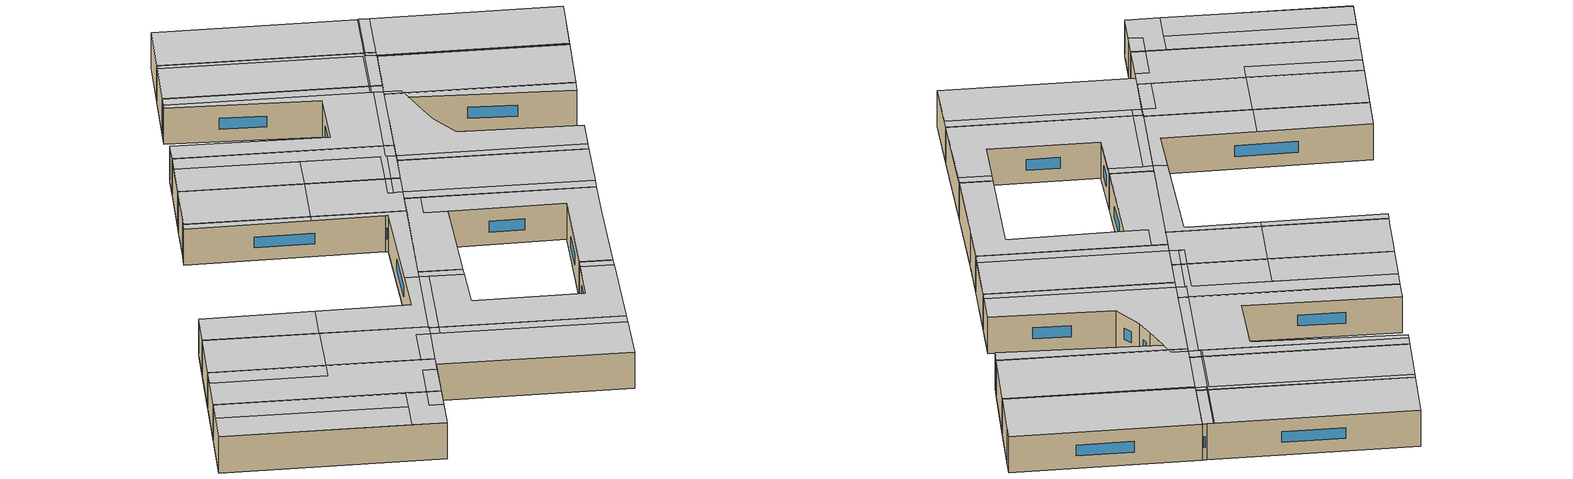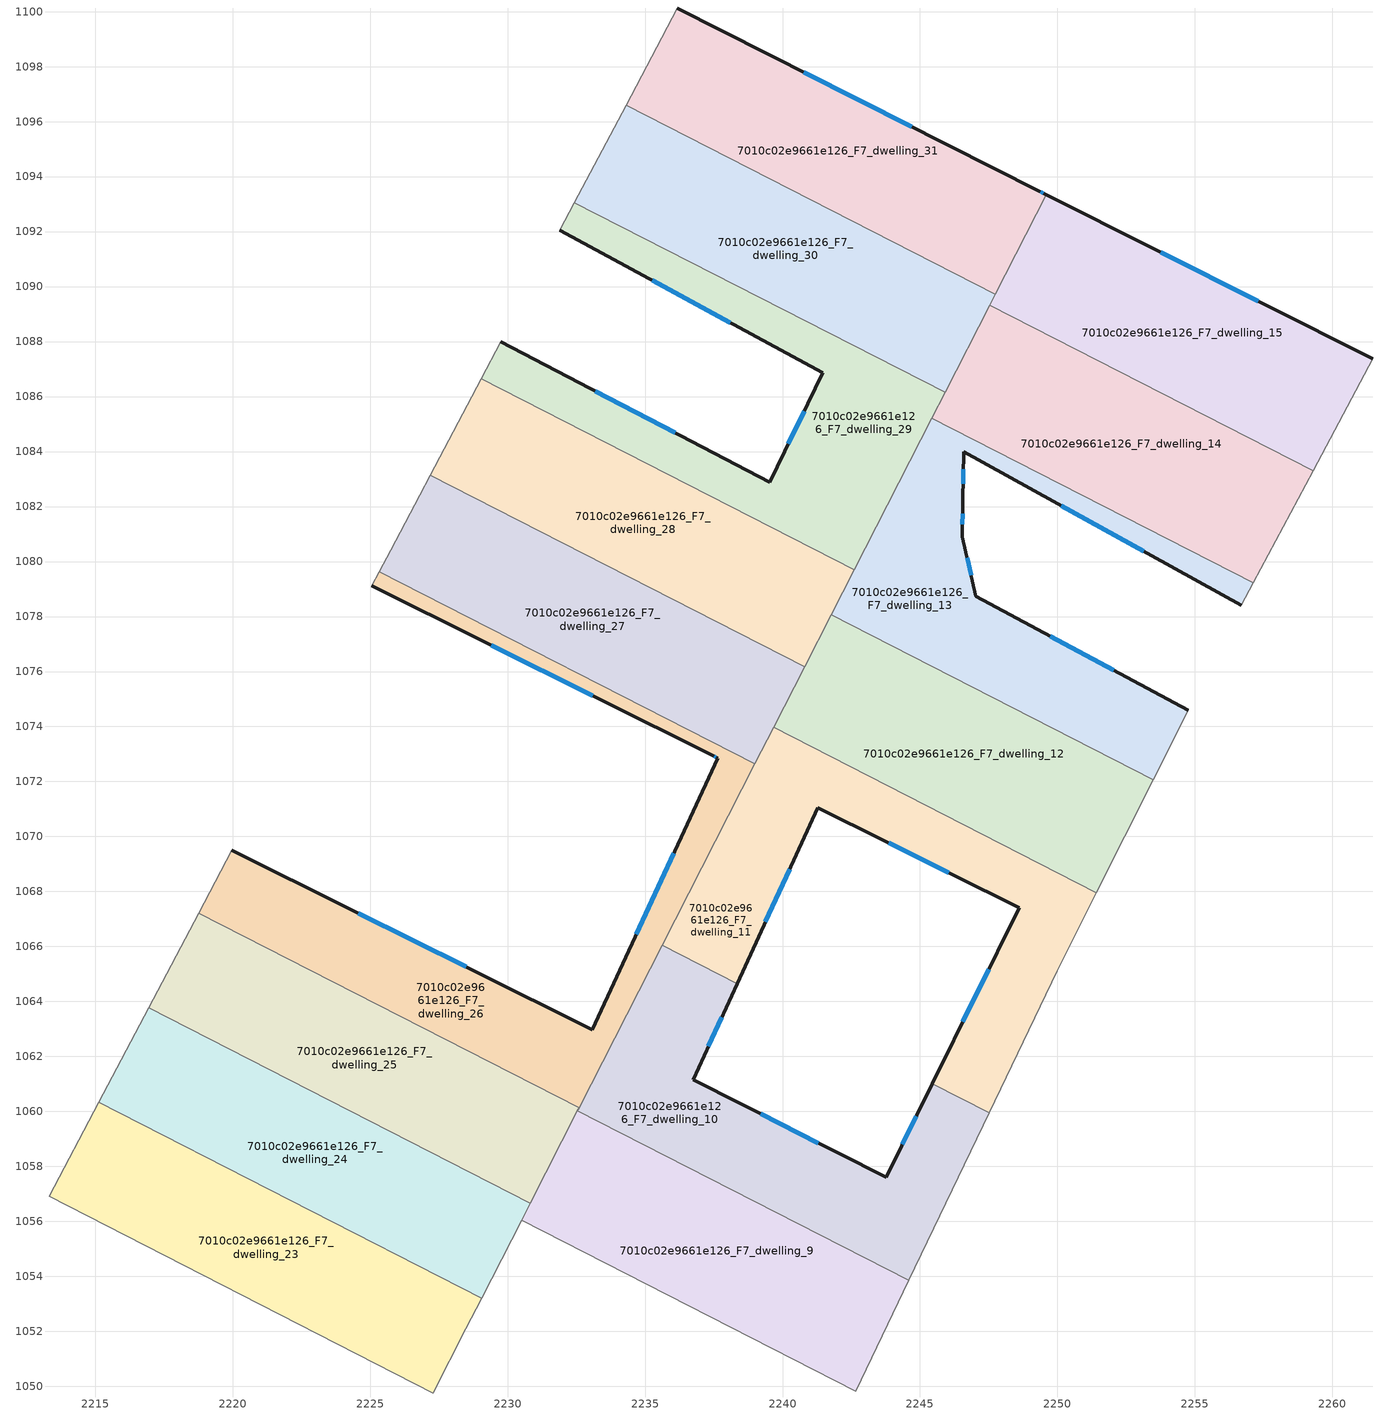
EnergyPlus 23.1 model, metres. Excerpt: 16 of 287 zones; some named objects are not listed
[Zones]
7010c02e9661e126_F7_dwelling_10
 floor to 7010c02e9661e126_F6_dwelling_10 (EU_floor_Construction): 2245.45,1061.01 2247.51,1059.96 2244.59,1053.86 2232.54,1060.02 2235.62,1066.04 2238.35,1064.65 2236.74,1061.15 2243.77,1057.6 z21
 wall outside (EU_wall_Construction): 2245.45,1061.01 2243.77,1057.6 2236.74,1061.15 2238.35,1064.65 z21:24
 wall to 7010c02e9661e126_F7_dwelling_11 (EU_wall_Construction): 2238.35,1064.65 2235.62,1066.04 / 2247.51,1059.96 2245.45,1061.01 z21:24
 wall adiabatic (EU_wall_Construction): 2244.59,1053.86 2247.51,1059.96 z21:24
 wall to 7010c02e9661e126_F7_dwelling_9 (EU_wall_Construction): 2232.54,1060.02 2244.59,1053.86 z21:24
 wall to 7010c02e9661e126_F7_dwelling_26 (EU_wall_Construction): 2235.62,1066.04 2232.6,1060.14 z21:24
 wall to 7010c02e9661e126_F7_dwelling_25 (EU_wall_Construction): 2232.6,1060.14 2232.54,1060.02 z21:24
 window (EU_Window_Construction): 2237.31,1062.38 2237.79,1063.42 / 2241.3,1058.85 2239.21,1059.91 / 2244.86,1059.82 2244.36,1058.8 z22.05:22.95
 ceiling to 7010c02e9661e126_F8_dwelling_20 (EU_floor_Construction): 2244.59,1053.86 2247.25,1059.42 2245.19,1060.47 2243.77,1057.6 2236.74,1061.15 2238.1,1064.1 2235.96,1065.19 2233.15,1059.71 z24
 ceiling to 7010c02e9661e126_F8_dwelling_19 (EU_floor_Construction): 2233.15,1059.71 2235.96,1065.19 2235.35,1065.51 2232.54,1060.02 z24
 ceiling to 7010c02e9661e126_F8_dwelling_22 (EU_floor_Construction): 2247.25,1059.42 2247.51,1059.96 2245.45,1061.01 2245.19,1060.47 z24
 ceiling to 7010c02e9661e126_F8_dwelling_23 (EU_floor_Construction): 2238.1,1064.1 2238.35,1064.65 2235.62,1066.04 2235.35,1065.51 z24
7010c02e9661e126_F7_dwelling_11
 floor to 7010c02e9661e126_F6_dwelling_11 (EU_floor_Construction): 2251.42,1067.96 2249.98,1065.12 2247.51,1059.96 2245.45,1061.01 2248.61,1067.4 2241.29,1071.04 2238.35,1064.65 2235.62,1066.04 2239.67,1073.96 z21
 wall outside (EU_wall_Construction): 2238.35,1064.65 2241.29,1071.04 2248.61,1067.4 2245.45,1061.01 z21:24
 wall to 7010c02e9661e126_F7_dwelling_12 (EU_wall_Construction): 2251.42,1067.96 2239.67,1073.96 z21:24
 wall adiabatic (EU_wall_Construction): 2247.51,1059.96 2249.98,1065.12 2251.42,1067.96 z21:24
 wall to 7010c02e9661e126_F7_dwelling_27 (EU_wall_Construction): 2239.67,1073.96 2239,1072.64 z21:24
 wall to 7010c02e9661e126_F7_dwelling_26 (EU_wall_Construction): 2239,1072.64 2235.62,1066.04 z21:24
 window (EU_Window_Construction): 2247.51,1065.16 2246.56,1063.25 / 2243.86,1069.77 2246.04,1068.68 / 2239.38,1066.89 2240.26,1068.8 z22.05:22.95
 ceiling to 7010c02e9661e126_F8_dwelling_22 (EU_floor_Construction): 2247.51,1059.96 2249.98,1065.12 2251.42,1067.96 2240.68,1073.45 2239.82,1071.78 2241.29,1071.04 2248.61,1067.4 2245.45,1061.01 z24
 ceiling to 7010c02e9661e126_F8_dwelling_23 (EU_floor_Construction): 2238.35,1064.65 2241.29,1071.04 2239.82,1071.78 2240.68,1073.45 2239.67,1073.96 2235.62,1066.04 z24
 roof outside (EU_roof_Construction): 2238.35,1064.65 2241.29,1071.04 2239.82,1071.78 2241.29,1071.04 z24
7010c02e9661e126_F7_dwelling_12
 floor to 7010c02e9661e126_F6_dwelling_12 (EU_floor_Construction): 2253.49,1072.07 2251.42,1067.96 2239.67,1073.96 2241.77,1078.06 z21
 wall to 7010c02e9661e126_F7_dwelling_13 (EU_wall_Construction): 2253.49,1072.07 2241.77,1078.06 z21:24
 wall adiabatic (EU_wall_Construction): 2251.42,1067.96 2253.49,1072.07 z21:24
 wall to 7010c02e9661e126_F7_dwelling_28 (EU_wall_Construction): 2241.77,1078.06 2240.8,1076.17 z21:24
 wall to 7010c02e9661e126_F7_dwelling_27 (EU_wall_Construction): 2240.8,1076.17 2239.67,1073.96 z21:24
 ceiling adiabatic (EU_roof_Construction): 2251.77,1068.65 2253.49,1072.07 2241.77,1078.06 2240.03,1074.66 z24; 2251.42,1067.96 2251.77,1068.65 2240.03,1074.66 2239.67,1073.96 z24
7010c02e9661e126_F7_dwelling_13
 floor to 7010c02e9661e126_F6_dwelling_13 (EU_floor_Construction): 2257.12,1079.23 2256.68,1078.41 2246.59,1083.99 2246.56,1082.2 2246.54,1080.9 2247.04,1078.73 2254.76,1074.59 2253.49,1072.07 2241.77,1078.06 2245.43,1085.22 z21
 wall outside (EU_wall_Construction): 2254.76,1074.59 2247.04,1078.73 2246.54,1080.9 2246.56,1082.2 2246.59,1083.99 2256.68,1078.41 z21:24
 wall adiabatic (EU_wall_Construction): 2253.49,1072.07 2254.76,1074.59 / 2256.68,1078.41 2257.12,1079.23 z21:24
 wall to 7010c02e9661e126_F7_dwelling_14 (EU_wall_Construction): 2257.12,1079.23 2245.43,1085.22 z21:24
 wall to 7010c02e9661e126_F7_dwelling_29 (EU_wall_Construction): 2245.43,1085.22 2242.61,1079.7 z21:24
 wall to 7010c02e9661e126_F7_dwelling_28 (EU_wall_Construction): 2242.61,1079.7 2241.77,1078.06 z21:24
 window (EU_Window_Construction): 2246.54,1081.36 2246.55,1081.75 / 2246.86,1079.49 2246.71,1080.14 / 2252.05,1076.04 2249.74,1077.28 / 2250.13,1082.04 2253.15,1080.37 / 2246.57,1082.83 2246.58,1083.36 z22.05:22.95
 ceiling to 7010c02e9661e126_F8_dwelling_26 (EU_floor_Construction): 2253.75,1072.58 2254.76,1074.59 2247.04,1078.73 2246.54,1080.9 2246.56,1082.2 2246.61,1084.61 2245.43,1085.22 2242.03,1078.58 z24
 ceiling to 7010c02e9661e126_F8_dwelling_29 (EU_floor_Construction): 2256.68,1078.41 2257.12,1079.23 2246.61,1084.61 2246.6,1083.99 z24
 ceiling to 7010c02e9661e126_F8_dwelling_25 (EU_floor_Construction): 2253.49,1072.07 2253.75,1072.58 2242.03,1078.58 2241.77,1078.06 z24
7010c02e9661e126_F7_dwelling_14
 floor to 7010c02e9661e126_F6_dwelling_14 (EU_floor_Construction): 2259.3,1083.3 2257.12,1079.23 2245.43,1085.22 2247.53,1089.32 z21
 wall to 7010c02e9661e126_F7_dwelling_15 (EU_wall_Construction): 2259.3,1083.3 2247.53,1089.32 z21:24
 wall adiabatic (EU_wall_Construction): 2257.12,1079.23 2259.3,1083.3 z21:24
 wall to 7010c02e9661e126_F7_dwelling_30 (EU_wall_Construction): 2247.53,1089.32 2245.91,1086.15 z21:24
 wall to 7010c02e9661e126_F7_dwelling_29 (EU_wall_Construction): 2245.91,1086.15 2245.43,1085.22 z21:24
 ceiling to 7010c02e9661e126_F8_dwelling_29 (EU_floor_Construction): 2257.12,1079.23 2259.3,1083.3 2247.53,1089.32 2245.56,1085.47 2246.62,1084.93 2246.61,1084.61 z24
 ceiling to 7010c02e9661e126_F8_dwelling_26 (EU_floor_Construction): 2246.61,1084.61 2246.62,1084.93 2245.56,1085.47 2245.43,1085.22 z24
7010c02e9661e126_F7_dwelling_15
 floor to 7010c02e9661e126_F6_dwelling_15 (EU_floor_Construction): 2261.47,1087.38 2261.01,1086.51 2259.3,1083.3 2247.53,1089.32 2249.59,1093.34 z21
 wall outside (EU_wall_Construction): 2261.47,1087.38 2249.59,1093.34 z21:24
 wall adiabatic (EU_wall_Construction): 2259.3,1083.3 2261.01,1086.51 2261.47,1087.38 z21:24
 wall to 7010c02e9661e126_F7_dwelling_31 (EU_wall_Construction): 2249.59,1093.34 2247.74,1089.73 z21:24
 wall to 7010c02e9661e126_F7_dwelling_30 (EU_wall_Construction): 2247.74,1089.73 2247.53,1089.32 z21:24
 window (EU_Window_Construction): 2257.31,1089.47 2253.76,1091.25 z22.05:22.95
 ceiling to 7010c02e9661e126_F8_dwelling_30 (EU_floor_Construction): 2259.35,1083.39 2261.01,1086.51 2261.47,1087.38 2249.59,1093.34 2247.58,1089.41 z24
 ceiling to 7010c02e9661e126_F8_dwelling_29 (EU_floor_Construction): 2259.3,1083.3 2259.35,1083.39 2247.58,1089.41 2247.53,1089.32 z24
7010c02e9661e126_F7_dwelling_23
 floor to 7010c02e9661e126_F6_dwelling_23 (EU_floor_Construction): 2229.05,1053.21 2227.29,1049.76 2213.32,1056.91 2215.13,1060.33 z21
 wall to 7010c02e9661e126_F7_dwelling_24 (EU_wall_Construction): 2229.05,1053.21 2215.13,1060.33 z21:24
 wall to 7010c02e9661e126_F7_dwelling_22 (EU_wall_Construction): 2213.32,1056.91 2227.29,1049.76 z21:24
 wall adiabatic (EU_wall_Construction): 2215.13,1060.33 2213.32,1056.91 z21:24
 wall to 7010c02e9661e126_F7_dwelling_8 (EU_wall_Construction): 2228.49,1052.1 2229.05,1053.21 z21:24
 wall to 7010c02e9661e126_F7_dwelling_7 (EU_wall_Construction): 2227.29,1049.76 2228.49,1052.1 z21:24
 ceiling to 7010c02e9661e126_F8_dwelling_11 (EU_floor_Construction): 2225.11,1050.87 2226.13,1052.85 2214.36,1058.87 2213.32,1056.91 z24
 ceiling to 7010c02e9661e126_F8_dwelling_14 (EU_floor_Construction): 2226.13,1052.86 2226.88,1054.32 2215.13,1060.33 2214.36,1058.87 z24
 ceiling to 7010c02e9661e126_F8_dwelling_16 (EU_floor_Construction): 2228.3,1051.74 2229.05,1053.21 2228.19,1053.65 2227.44,1052.18 z24
 ceiling adiabatic (EU_roof_Construction): 2227.29,1049.76 2228.3,1051.74 2227.44,1052.18 2228.19,1053.65 2226.88,1054.32 2225.11,1050.87 z24
7010c02e9661e126_F7_dwelling_24
 floor to 7010c02e9661e126_F6_dwelling_24 (EU_floor_Construction): 2230.82,1056.67 2229.05,1053.21 2215.13,1060.33 2216.95,1063.77 z21
 wall to 7010c02e9661e126_F7_dwelling_25 (EU_wall_Construction): 2230.82,1056.67 2216.95,1063.77 z21:24
 wall adiabatic (EU_wall_Construction): 2216.95,1063.77 2215.13,1060.33 z21:24
 wall to 7010c02e9661e126_F7_dwelling_9 (EU_wall_Construction): 2230.51,1056.05 2230.82,1056.67 z21:24
 wall to 7010c02e9661e126_F7_dwelling_8 (EU_wall_Construction): 2229.05,1053.21 2230.51,1056.05 z21:24
 ceiling to 7010c02e9661e126_F8_dwelling_16 (EU_floor_Construction): 2229.05,1053.21 2230.25,1055.55 2229.38,1055.99 2228.19,1053.65 z24
 ceiling to 7010c02e9661e126_F8_dwelling_17 (EU_floor_Construction): 2223.57,1058.96 2224.15,1060.09 2216.95,1063.77 2216.36,1062.65 z24
 ceiling adiabatic (EU_roof_Construction): 2230.25,1055.55 2230.82,1056.67 2224.15,1060.09 2223.57,1058.96 2216.36,1062.65 2216.95,1063.77 2215.13,1060.33 2228.19,1053.65 2229.38,1055.99 z24
7010c02e9661e126_F7_dwelling_25
 floor to 7010c02e9661e126_F6_dwelling_25 (EU_floor_Construction): 2232.6,1060.14 2230.82,1056.67 2216.95,1063.77 2218.77,1067.22 z21
 wall to 7010c02e9661e126_F7_dwelling_26 (EU_wall_Construction): 2232.6,1060.14 2218.77,1067.22 z21:24
 wall adiabatic (EU_wall_Construction): 2218.77,1067.22 2216.95,1063.77 z21:24
 wall to 7010c02e9661e126_F7_dwelling_9 (EU_wall_Construction): 2230.83,1056.67 2232.54,1060.02 z21:24
 ceiling to 7010c02e9661e126_F8_dwelling_17 (EU_floor_Construction): 2224.15,1060.09 2225.92,1063.56 2218.77,1067.22 2216.95,1063.77 z24
 ceiling to 7010c02e9661e126_F8_dwelling_19 (EU_floor_Construction): 2232.2,1059.37 2232.6,1060.14 2225.92,1063.56 2224.15,1060.09 2229.95,1057.12 2231.33,1059.81 z24
 ceiling to 7010c02e9661e126_F8_dwelling_18 (EU_floor_Construction): 2230.82,1056.67 2232.2,1059.37 2231.33,1059.81 2229.95,1057.12 z24
7010c02e9661e126_F7_dwelling_26
 floor to 7010c02e9661e126_F6_dwelling_26 (EU_floor_Construction): 2237.44,1072.95 2225.06,1079.11 2225.34,1079.63 2239,1072.64 2232.6,1060.14 2218.77,1067.22 2219.97,1069.49 2233.08,1062.97 2237.65,1072.85 z21
 wall outside (EU_wall_Construction): 2225.06,1079.11 2237.44,1072.95 2237.65,1072.85 2233.08,1062.97 2219.97,1069.49 z21:24
 wall adiabatic (EU_wall_Construction): 2225.34,1079.63 2225.06,1079.11 / 2219.97,1069.49 2218.77,1067.22 z21:24
 wall to 7010c02e9661e126_F7_dwelling_27 (EU_wall_Construction): 2239,1072.64 2225.34,1079.63 z21:24
 window (EU_Window_Construction): 2228.49,1065.26 2224.57,1067.21 / 2236.05,1069.39 2234.68,1066.44 / 2237.52,1072.92 2237.57,1072.89 / 2229.41,1076.95 2233.1,1075.11 z22.05:22.95
 ceiling to 7010c02e9661e126_F8_dwelling_19 (EU_floor_Construction): 2232.6,1060.14 2235.35,1065.51 2234.46,1065.96 2233.08,1062.97 2227.14,1065.93 2225.92,1063.56 z24
 ceiling to 7010c02e9661e126_F8_dwelling_17 (EU_floor_Construction): 2225.92,1063.56 2227.14,1065.93 2219.97,1069.49 2218.77,1067.22 z24
 ceiling to 7010c02e9661e126_F8_dwelling_21 (EU_floor_Construction): 2232.9,1075.22 2233.12,1075.65 2225.34,1079.63 2225.06,1079.11 z24
 ceiling to 7010c02e9661e126_F8_dwelling_23 (EU_floor_Construction): 2235.35,1065.51 2239,1072.64 2233.12,1075.65 2232.9,1075.22 2237.44,1072.95 2237.65,1072.85 2234.46,1065.96 z24
7010c02e9661e126_F7_dwelling_27
 floor to 7010c02e9661e126_F6_dwelling_27 (EU_floor_Construction): 2240.8,1076.17 2239,1072.64 2225.34,1079.63 2225.76,1080.4 2226.81,1082.4 2227.19,1083.13 z21
 wall to 7010c02e9661e126_F7_dwelling_28 (EU_wall_Construction): 2240.8,1076.17 2227.19,1083.13 z21:24
 wall adiabatic (EU_wall_Construction): 2227.19,1083.13 2226.81,1082.4 2225.76,1080.4 2225.34,1079.63 z21:24
 ceiling to 7010c02e9661e126_F8_dwelling_21 (EU_floor_Construction): 2233.12,1075.65 2234.92,1079.17 2227.19,1083.13 2226.81,1082.4 2225.76,1080.4 2225.34,1079.63 z24
 ceiling to 7010c02e9661e126_F8_dwelling_24 (EU_floor_Construction): 2239.44,1074.96 2240.21,1076.47 2239.86,1076.65 2239.09,1075.14 2239.27,1075.05 z24
 ceiling to 7010c02e9661e126_F8_dwelling_23 (EU_floor_Construction): 2239,1072.64 2240.03,1074.66 2239.27,1075.05 2239.09,1075.14 2239.86,1076.65 2234.92,1079.17 2233.12,1075.65 z24
 ceiling adiabatic (EU_roof_Construction): 2240.03,1074.66 2240.8,1076.17 2240.21,1076.47 2239.44,1074.96 2239.27,1075.05 z24
7010c02e9661e126_F7_dwelling_28
 floor to 7010c02e9661e126_F6_dwelling_28 (EU_floor_Construction): 2242.61,1079.71 2240.8,1076.17 2227.19,1083.13 2229.05,1086.65 z21
 wall adiabatic (EU_wall_Construction): 2229.05,1086.65 2227.19,1083.13 z21:24
 wall to 7010c02e9661e126_F7_dwelling_29 (EU_wall_Construction): 2242.61,1079.71 2229.05,1086.65 z21:24
 ceiling to 7010c02e9661e126_F8_dwelling_21 (EU_floor_Construction): 2234.92,1079.17 2236.16,1081.58 2228.45,1085.53 2227.19,1083.13 z24
 ceiling to 7010c02e9661e126_F8_dwelling_24 (EU_floor_Construction): 2240.21,1076.47 2241.45,1078.88 2241.37,1078.92 2241.95,1080.04 2229.05,1086.65 2228.45,1085.53 2241.09,1079.06 2239.86,1076.65 z24
 ceiling adiabatic (EU_roof_Construction): 2240.8,1076.17 2242.03,1078.58 2241.45,1078.88 2240.21,1076.47 z24
 ceiling to 7010c02e9661e126_F8_dwelling_23 (EU_floor_Construction): 2239.86,1076.65 2241.09,1079.06 2236.16,1081.58 2234.92,1079.17 z24
 ceiling to 7010c02e9661e126_F8_dwelling_26 (EU_floor_Construction): 2242.03,1078.58 2242.61,1079.71 2241.95,1080.04 2241.37,1078.92 z24
7010c02e9661e126_F7_dwelling_29
 floor to 7010c02e9661e126_F6_dwelling_29 (EU_floor_Construction): 2245.91,1086.15 2242.61,1079.71 2229.05,1086.65 2229.76,1087.99 2239.54,1082.88 2241.45,1086.86 2231.91,1092.05 2232.43,1093.05 z21
 wall outside (EU_wall_Construction): 2231.91,1092.05 2241.45,1086.86 2239.54,1082.88 2229.76,1087.99 z21:24
 wall adiabatic (EU_wall_Construction): 2232.43,1093.05 2231.91,1092.05 / 2229.76,1087.99 2229.05,1086.65 z21:24
 wall to 7010c02e9661e126_F7_dwelling_30 (EU_wall_Construction): 2245.91,1086.15 2232.43,1093.05 z21:24
 window (EU_Window_Construction): 2235.25,1090.23 2238.11,1088.68 / 2236.11,1084.67 2233.18,1086.2 / 2240.78,1085.47 2240.21,1084.28 z22.05:22.95
 ceiling to 7010c02e9661e126_F8_dwelling_24 (EU_floor_Construction): 2241.95,1080.04 2244.9,1085.81 2232.07,1092.37 2231.91,1092.05 2241.45,1086.86 2239.54,1082.88 2229.76,1087.99 2229.05,1086.65 z24
 ceiling to 7010c02e9661e126_F8_dwelling_27 (EU_floor_Construction): 2244.7,1085.91 2245.05,1086.6 2232.43,1093.05 2232.07,1092.37 z24
 ceiling to 7010c02e9661e126_F8_dwelling_28 (EU_floor_Construction): 2244.79,1085.87 2245.14,1086.55 2245.05,1086.6 2244.7,1085.91 2244.73,1085.9 z24
 ceiling to 7010c02e9661e126_F8_dwelling_26 (EU_floor_Construction): 2242.61,1079.71 2245.56,1085.47 2244.9,1085.81 2241.95,1080.04 z24
 ceiling to 7010c02e9661e126_F8_dwelling_29 (EU_floor_Construction): 2245.56,1085.47 2245.91,1086.15 2245.14,1086.55 2244.79,1085.87 z24
7010c02e9661e126_F7_dwelling_30
 floor to 7010c02e9661e126_F6_dwelling_30 (EU_floor_Construction): 2247.74,1089.73 2245.91,1086.15 2232.43,1093.05 2234.31,1096.6 z21
 wall adiabatic (EU_wall_Construction): 2234.31,1096.6 2232.43,1093.05 z21:24
 wall to 7010c02e9661e126_F7_dwelling_31 (EU_wall_Construction): 2247.74,1089.73 2234.31,1096.6 z21:24
 ceiling to 7010c02e9661e126_F8_dwelling_27 (EU_floor_Construction): 2245.05,1086.6 2246.71,1089.86 2234.14,1096.29 2232.43,1093.05 z24
 ceiling to 7010c02e9661e126_F8_dwelling_28 (EU_floor_Construction): 2245.14,1086.55 2246.97,1090.12 2234.31,1096.6 2234.14,1096.29 2246.71,1089.86 2245.05,1086.6 z24
 ceiling to 7010c02e9661e126_F8_dwelling_30 (EU_floor_Construction): 2247.58,1089.41 2247.74,1089.73 2247.06,1090.08 2246.9,1089.76 z24
 ceiling to 7010c02e9661e126_F8_dwelling_29 (EU_floor_Construction): 2245.91,1086.15 2247.58,1089.41 2246.9,1089.76 2247.06,1090.08 2246.97,1090.12 2245.14,1086.55 z24
7010c02e9661e126_F7_dwelling_31
 floor to 7010c02e9661e126_F6_dwelling_31 (EU_floor_Construction): 2249.3,1093.49 2249.59,1093.34 2247.74,1089.73 2234.31,1096.6 2236.18,1100.13 z21
 wall outside (EU_wall_Construction): 2249.59,1093.34 2249.3,1093.49 2236.18,1100.13 z21:24
 wall adiabatic (EU_wall_Construction): 2236.18,1100.13 2234.31,1096.6 z21:24
 window (EU_Window_Construction): 2244.69,1095.82 2240.78,1097.8 / 2249.49,1093.4 2249.4,1093.44 z22.05:22.95
 ceiling to 7010c02e9661e126_F8_dwelling_28 (EU_floor_Construction): 2246.97,1090.12 2248.81,1093.74 2236.18,1100.13 2234.31,1096.6 z24
 ceiling to 7010c02e9661e126_F8_dwelling_30 (EU_floor_Construction): 2247.74,1089.73 2249.59,1093.34 2249.3,1093.49 2248.91,1093.69 2247.06,1090.08 z24
 ceiling to 7010c02e9661e126_F8_dwelling_29 (EU_floor_Construction): 2247.06,1090.08 2248.91,1093.69 2248.81,1093.74 2246.97,1090.12 z24
7010c02e9661e126_F7_dwelling_9
 floor to 7010c02e9661e126_F6_dwelling_9 (EU_floor_Construction): 2244.59,1053.86 2242.66,1049.83 2230.51,1056.05 2232.54,1060.02 z21
 wall adiabatic (EU_wall_Construction): 2242.66,1049.83 2244.59,1053.86 z21:24
 wall to 7010c02e9661e126_F7_dwelling_8 (EU_wall_Construction): 2230.51,1056.05 2242.66,1049.83 z21:24
 ceiling to 7010c02e9661e126_F8_dwelling_18 (EU_floor_Construction): 2242.66,1049.83 2244.27,1053.19 2232.2,1059.37 2230.51,1056.05 z24
 ceiling to 7010c02e9661e126_F8_dwelling_20 (EU_floor_Construction): 2244.27,1053.19 2244.59,1053.86 2233.15,1059.71 2232.82,1059.05 z24
 ceiling to 7010c02e9661e126_F8_dwelling_19 (EU_floor_Construction): 2232.82,1059.05 2233.15,1059.71 2232.54,1060.02 2232.2,1059.37 z24
[Building]
EU S2 Campaign: North Axis=0; Terrain=City; Solar Distribution=FullExterior
[Site:Location]
Bologna: Latitude=44.5; Longitude=11.25; Time Zone=1; Elevation=37
[SizingPeriod:WeatherFileDays]
AnnualSizingPeriod: Begin Month=1; Begin Day of Month=1; End Month=12; End Day of Month=31; Day of Week for Start Day=Monday; Use Weather File Daylight Saving Period=No; Use Weather File Rain and Snow Indicators=No
[MATERIAL]
EU_InternalMass_Material: Roughness=MediumRough; Thickness=0.1; Conductivity=1; Density=1800; Specific Heat=900; Thermal Absorptance=0.9; Solar Absorptance=0.7; Visible Absorptance=0.7
[MATERIAL:NOMASS] Roughness=MediumRough; Thermal Absorptance=0.9; Solar Absorptance=0.7; Visible Absorptance=0.7
Name | Thermal Resistance
EU_wall_NoMass | 0.890213
EU_roof_NoMass | 0.636128
EU_floor_NoMass | 0.79516
[WINDOWMATERIAL:SIMPLEGLAZINGSYSTEM]
EU_Window_SimpleGlazing: UFactor=4.49146; Solar Heat Gain Coefficient=0.85; Visible Transmittance=0.85
[CONSTRUCTION]
EU_wall_Construction: EU_wall_NoMass
EU_roof_Construction: EU_roof_NoMass
EU_floor_Construction: EU_floor_NoMass
EU_Window_Construction: EU_Window_SimpleGlazing
EU_InternalMass_Construction: EU_InternalMass_Material
[ZONE] Type=1; Multiplier=1; Ceiling Height=autocalculate; Floor Area=autocalculate; Part of Total Floor Area=Yes
Name | Volume
7010c02e9661e126_F7_dwelling_10 | 182.054
7010c02e9661e126_F7_dwelling_11 | 182.031
7010c02e9661e126_F7_dwelling_12; 7010c02e9661e126_F7_dwelling_30 | 182.048
7010c02e9661e126_F7_dwelling_13 | 182.024
7010c02e9661e126_F7_dwelling_14 | 182.069
7010c02e9661e126_F7_dwelling_15 | 182.025
7010c02e9661e126_F7_dwelling_23; 7010c02e9661e126_F7_dwelling_25 | 182.029
7010c02e9661e126_F7_dwelling_24 | 182.068
7010c02e9661e126_F7_dwelling_26 | 182.053
7010c02e9661e126_F7_dwelling_27 | 182.037
7010c02e9661e126_F7_dwelling_28 | 182.043
7010c02e9661e126_F7_dwelling_29 | 182.046
7010c02e9661e126_F7_dwelling_31 | 182.027
7010c02e9661e126_F7_dwelling_9 | 182.049
[INTERNALMASS] Construction=EU_InternalMass_Construction
Name | Zone or ZoneList | Surface Area
7010c02e9661e126_F7_dwelling_9_EU_InternalMass | 7010c02e9661e126_F7_dwelling_9 | 60.6832
7010c02e9661e126_F7_dwelling_10_EU_InternalMass | 7010c02e9661e126_F7_dwelling_10 | 60.6848
7010c02e9661e126_F7_dwelling_11_EU_InternalMass | 7010c02e9661e126_F7_dwelling_11 | 60.6769
7010c02e9661e126_F7_dwelling_12_EU_InternalMass | 7010c02e9661e126_F7_dwelling_12 | 60.6824
7010c02e9661e126_F7_dwelling_13_EU_InternalMass | 7010c02e9661e126_F7_dwelling_13 | 60.6746
7010c02e9661e126_F7_dwelling_14_EU_InternalMass | 7010c02e9661e126_F7_dwelling_14 | 60.6899
7010c02e9661e126_F7_dwelling_15_EU_InternalMass | 7010c02e9661e126_F7_dwelling_15 | 60.6749
7010c02e9661e126_F7_dwelling_23_EU_InternalMass | 7010c02e9661e126_F7_dwelling_23 | 60.6758
7010c02e9661e126_F7_dwelling_24_EU_InternalMass | 7010c02e9661e126_F7_dwelling_24 | 60.6895
7010c02e9661e126_F7_dwelling_25_EU_InternalMass | 7010c02e9661e126_F7_dwelling_25 | 60.6767
7010c02e9661e126_F7_dwelling_26_EU_InternalMass | 7010c02e9661e126_F7_dwelling_26 | 60.6841
7010c02e9661e126_F7_dwelling_27_EU_InternalMass | 7010c02e9661e126_F7_dwelling_27 | 60.679
7010c02e9661e126_F7_dwelling_28_EU_InternalMass | 7010c02e9661e126_F7_dwelling_28 | 60.681
7010c02e9661e126_F7_dwelling_29_EU_InternalMass | 7010c02e9661e126_F7_dwelling_29 | 60.6822
7010c02e9661e126_F7_dwelling_30_EU_InternalMass | 7010c02e9661e126_F7_dwelling_30 | 60.6828
7010c02e9661e126_F7_dwelling_31_EU_InternalMass | 7010c02e9661e126_F7_dwelling_31 | 60.6757
[OTHEREQUIPMENT] Fuel Type=Electricity; Design Level Calculation Method=Watts/Area; Power per Zone Floor Area=1; Fraction Latent=0; Fraction Radiant=0; Fraction Lost=0; Carbon Dioxide Generation Rate=0; EndUse Subcategory=EU_Step8_InternalGains
Name | Zone or ZoneList or Space or SpaceList | Schedule
EU_Step8_InternalGain_7010c02e9661e126_F7_dwelling_9_f000 | 7010c02e9661e126_F7_dwelling_9 | EU_Step8_GainSchedule_7010c02e9661e126_F7_dwelling_9_f000
EU_Step8_InternalGain_7010c02e9661e126_F7_dwelling_10_f000 | 7010c02e9661e126_F7_dwelling_10 | EU_Step8_GainSchedule_7010c02e9661e126_F7_dwelling_10_f000
EU_Step8_InternalGain_7010c02e9661e126_F7_dwelling_11_f000 | 7010c02e9661e126_F7_dwelling_11 | EU_Step8_GainSchedule_7010c02e9661e126_F7_dwelling_11_f000
EU_Step8_InternalGain_7010c02e9661e126_F7_dwelling_12_f000 | 7010c02e9661e126_F7_dwelling_12 | EU_Step8_GainSchedule_7010c02e9661e126_F7_dwelling_12_f000
EU_Step8_InternalGain_7010c02e9661e126_F7_dwelling_13_f000 | 7010c02e9661e126_F7_dwelling_13 | EU_Step8_GainSchedule_7010c02e9661e126_F7_dwelling_13_f000
EU_Step8_InternalGain_7010c02e9661e126_F7_dwelling_14_f000 | 7010c02e9661e126_F7_dwelling_14 | EU_Step8_GainSchedule_7010c02e9661e126_F7_dwelling_14_f000
EU_Step8_InternalGain_7010c02e9661e126_F7_dwelling_15_f000 | 7010c02e9661e126_F7_dwelling_15 | EU_Step8_GainSchedule_7010c02e9661e126_F7_dwelling_15_f000
EU_Step8_InternalGain_7010c02e9661e126_F7_dwelling_23_f000 | 7010c02e9661e126_F7_dwelling_23 | EU_Step8_GainSchedule_7010c02e9661e126_F7_dwelling_23_f000
EU_Step8_InternalGain_7010c02e9661e126_F7_dwelling_24_f000 | 7010c02e9661e126_F7_dwelling_24 | EU_Step8_GainSchedule_7010c02e9661e126_F7_dwelling_24_f000
EU_Step8_InternalGain_7010c02e9661e126_F7_dwelling_25_f000 | 7010c02e9661e126_F7_dwelling_25 | EU_Step8_GainSchedule_7010c02e9661e126_F7_dwelling_25_f000
EU_Step8_InternalGain_7010c02e9661e126_F7_dwelling_26_f000 | 7010c02e9661e126_F7_dwelling_26 | EU_Step8_GainSchedule_7010c02e9661e126_F7_dwelling_26_f000
EU_Step8_InternalGain_7010c02e9661e126_F7_dwelling_27_f000 | 7010c02e9661e126_F7_dwelling_27 | EU_Step8_GainSchedule_7010c02e9661e126_F7_dwelling_27_f000
EU_Step8_InternalGain_7010c02e9661e126_F7_dwelling_28_f000 | 7010c02e9661e126_F7_dwelling_28 | EU_Step8_GainSchedule_7010c02e9661e126_F7_dwelling_28_f000
EU_Step8_InternalGain_7010c02e9661e126_F7_dwelling_29_f000 | 7010c02e9661e126_F7_dwelling_29 | EU_Step8_GainSchedule_7010c02e9661e126_F7_dwelling_29_f000
EU_Step8_InternalGain_7010c02e9661e126_F7_dwelling_30_f000 | 7010c02e9661e126_F7_dwelling_30 | EU_Step8_GainSchedule_7010c02e9661e126_F7_dwelling_30_f000
EU_Step8_InternalGain_7010c02e9661e126_F7_dwelling_31_f000 | 7010c02e9661e126_F7_dwelling_31 | EU_Step8_GainSchedule_7010c02e9661e126_F7_dwelling_31_f000
[ZONEVENTILATION:DESIGNFLOWRATE] Schedule=EU_AlwaysOn; Design Flow Rate Calculation Method=AirChanges/Hour; Air Changes per Hour=0.718634; Ventilation Type=Natural; Fan Pressure Rise=0; Fan Total Efficiency=1; Constant Term Coefficient=1; Temperature Term Coefficient=0; Velocity Term Coefficient=0; Velocity Squared Term Coefficient=0; Minimum Indoor Temperature=-100; Maximum Indoor Temperature=100; Delta Temperature=-100; Minimum Outdoor Temperature=-100; Maximum Outdoor Temperature=100; Maximum Wind Speed=40
Name | Zone or ZoneList or Space or SpaceList
EU_ConstantAir_7010c02e9661e126_F7_dwelling_9 | 7010c02e9661e126_F7_dwelling_9
EU_ConstantAir_7010c02e9661e126_F7_dwelling_10 | 7010c02e9661e126_F7_dwelling_10
EU_ConstantAir_7010c02e9661e126_F7_dwelling_11 | 7010c02e9661e126_F7_dwelling_11
EU_ConstantAir_7010c02e9661e126_F7_dwelling_12 | 7010c02e9661e126_F7_dwelling_12
EU_ConstantAir_7010c02e9661e126_F7_dwelling_13 | 7010c02e9661e126_F7_dwelling_13
EU_ConstantAir_7010c02e9661e126_F7_dwelling_14 | 7010c02e9661e126_F7_dwelling_14
EU_ConstantAir_7010c02e9661e126_F7_dwelling_15 | 7010c02e9661e126_F7_dwelling_15
EU_ConstantAir_7010c02e9661e126_F7_dwelling_23 | 7010c02e9661e126_F7_dwelling_23
EU_ConstantAir_7010c02e9661e126_F7_dwelling_24 | 7010c02e9661e126_F7_dwelling_24
EU_ConstantAir_7010c02e9661e126_F7_dwelling_25 | 7010c02e9661e126_F7_dwelling_25
EU_ConstantAir_7010c02e9661e126_F7_dwelling_26 | 7010c02e9661e126_F7_dwelling_26
EU_ConstantAir_7010c02e9661e126_F7_dwelling_27 | 7010c02e9661e126_F7_dwelling_27
EU_ConstantAir_7010c02e9661e126_F7_dwelling_28 | 7010c02e9661e126_F7_dwelling_28
EU_ConstantAir_7010c02e9661e126_F7_dwelling_29 | 7010c02e9661e126_F7_dwelling_29
EU_ConstantAir_7010c02e9661e126_F7_dwelling_30 | 7010c02e9661e126_F7_dwelling_30
EU_ConstantAir_7010c02e9661e126_F7_dwelling_31 | 7010c02e9661e126_F7_dwelling_31
[HVACTEMPLATE:ZONE:IDEALLOADSAIRSYSTEM] System Availability Schedule=EU_AlwaysOn; Maximum Heating Supply Air Temperature=50; Minimum Cooling Supply Air Temperature=13; Maximum Heating Supply Air Humidity Ratio=0.0156; Minimum Cooling Supply Air Humidity Ratio=0.0077; Heating Limit=NoLimit; Cooling Limit=NoLimit; Heating Availability Schedule=EU_AlwaysOn; Cooling Availability Schedule=EU_CoolingOff; Dehumidification Control Type=ConstantSensibleHeatRatio; Cooling Sensible Heat Ratio=0.7; Dehumidification Setpoint=60; Humidification Control Type=None; Humidification Setpoint=30; Outdoor Air Method=None; Outdoor Air Flow Rate per Person=0.00944; Outdoor Air Flow Rate per Zone Floor Area=0; Outdoor Air Flow Rate per Zone=0; Demand Controlled Ventilation Type=None; Outdoor Air Economizer Type=NoEconomizer; Heat Recovery Type=None; Sensible Heat Recovery Effectiveness=0.7; Latent Heat Recovery Effectiveness=0.65
Name | Template Thermostat
7010c02e9661e126_F7_dwelling_9 | EU_HeatOnly_7010c02e9661e126_F7_dwelling_9
7010c02e9661e126_F7_dwelling_10 | EU_HeatOnly_7010c02e9661e126_F7_dwelling_10
7010c02e9661e126_F7_dwelling_11 | EU_HeatOnly_7010c02e9661e126_F7_dwelling_11
7010c02e9661e126_F7_dwelling_12 | EU_HeatOnly_7010c02e9661e126_F7_dwelling_12
7010c02e9661e126_F7_dwelling_13 | EU_HeatOnly_7010c02e9661e126_F7_dwelling_13
7010c02e9661e126_F7_dwelling_14 | EU_HeatOnly_7010c02e9661e126_F7_dwelling_14
7010c02e9661e126_F7_dwelling_15 | EU_HeatOnly_7010c02e9661e126_F7_dwelling_15
7010c02e9661e126_F7_dwelling_23 | EU_HeatOnly_7010c02e9661e126_F7_dwelling_23
7010c02e9661e126_F7_dwelling_24 | EU_HeatOnly_7010c02e9661e126_F7_dwelling_24
7010c02e9661e126_F7_dwelling_25 | EU_HeatOnly_7010c02e9661e126_F7_dwelling_25
7010c02e9661e126_F7_dwelling_26 | EU_HeatOnly_7010c02e9661e126_F7_dwelling_26
7010c02e9661e126_F7_dwelling_27 | EU_HeatOnly_7010c02e9661e126_F7_dwelling_27
7010c02e9661e126_F7_dwelling_28 | EU_HeatOnly_7010c02e9661e126_F7_dwelling_28
7010c02e9661e126_F7_dwelling_29 | EU_HeatOnly_7010c02e9661e126_F7_dwelling_29
7010c02e9661e126_F7_dwelling_30 | EU_HeatOnly_7010c02e9661e126_F7_dwelling_30
7010c02e9661e126_F7_dwelling_31 | EU_HeatOnly_7010c02e9661e126_F7_dwelling_31
[SIZING:ZONE] Zone Cooling Design Supply Air Temperature Input Method=SupplyAirTemperature; Zone Cooling Design Supply Air Temperature=13; Zone Heating Design Supply Air Temperature Input Method=SupplyAirTemperature; Zone Heating Design Supply Air Temperature=50; Zone Cooling Design Supply Air Humidity Ratio=0.008; Zone Heating Design Supply Air Humidity Ratio=0.008; Cooling Design Air Flow Method=DesignDay; Cooling Design Air Flow Rate=0; Cooling Minimum Air Flow per Zone Floor Area=0.000762; Cooling Minimum Air Flow=0; Cooling Minimum Air Flow Fraction=0.2; Heating Design Air Flow Method=DesignDay; Heating Design Air Flow Rate=0; Heating Maximum Air Flow per Zone Floor Area=0.002032; Heating Maximum Air Flow=0.141576; Heating Maximum Air Flow Fraction=0.3; Account for Dedicated Outdoor Air System=No; Dedicated Outdoor Air System Control Strategy=NeutralSupplyAir; Dedicated Outdoor Air Low Setpoint Temperature for Design=autosize; Dedicated Outdoor Air High Setpoint Temperature for Design=autosize; Zone Load Sizing Method=Sensible Load Only No Latent Load; Zone Latent Cooling Design Supply Air Humidity Ratio Input Method=HumidityRatioDifference; Zone Cooling Design Supply Air Humidity Ratio Difference=0.005; Zone Latent Heating Design Supply Air Humidity Ratio Input Method=HumidityRatioDifference; Zone Humidification Design Supply Air Humidity Ratio Difference=0.005
7010c02e9661e126_F7_dwelling_9; 7010c02e9661e126_F7_dwelling_10; 7010c02e9661e126_F7_dwelling_11; 7010c02e9661e126_F7_dwelling_12; 7010c02e9661e126_F7_dwelling_13; 7010c02e9661e126_F7_dwelling_14; 7010c02e9661e126_F7_dwelling_15; 7010c02e9661e126_F7_dwelling_23; 7010c02e9661e126_F7_dwelling_24; 7010c02e9661e126_F7_dwelling_25; 7010c02e9661e126_F7_dwelling_26; 7010c02e9661e126_F7_dwelling_27; 7010c02e9661e126_F7_dwelling_28; 7010c02e9661e126_F7_dwelling_29; 7010c02e9661e126_F7_dwelling_30; 7010c02e9661e126_F7_dwelling_31
[SCHEDULE:CONSTANT]
Name | Hourly Value
EU_AlwaysOn | 1
EU_CoolingOff | 0
[SCHEDULE:FILE] Column Number=1; Rows to Skip at Top=0; Number of Hours of Data=8760; Column Separator=Comma; Interpolate to Timestep=No; Minutes per Item=60; Adjust Schedule for Daylight Savings=Yes
Name | File
EU_Step8_GainSchedule_7010c02e9661e126_F7_dwelling_9_f000 | ../../schedules/7010c02e9661e126/7010c02e9661e126_F7_dwelling_9_f000_gain.csv
EU_Step8_GainSchedule_7010c02e9661e126_F7_dwelling_10_f000 | ../../schedules/7010c02e9661e126/7010c02e9661e126_F7_dwelling_10_f000_gain.csv
EU_Step8_GainSchedule_7010c02e9661e126_F7_dwelling_11_f000 | ../../schedules/7010c02e9661e126/7010c02e9661e126_F7_dwelling_11_f000_gain.csv
EU_Step8_GainSchedule_7010c02e9661e126_F7_dwelling_12_f000 | ../../schedules/7010c02e9661e126/7010c02e9661e126_F7_dwelling_12_f000_gain.csv
EU_Step8_GainSchedule_7010c02e9661e126_F7_dwelling_13_f000 | ../../schedules/7010c02e9661e126/7010c02e9661e126_F7_dwelling_13_f000_gain.csv
EU_Step8_GainSchedule_7010c02e9661e126_F7_dwelling_14_f000 | ../../schedules/7010c02e9661e126/7010c02e9661e126_F7_dwelling_14_f000_gain.csv
EU_Step8_GainSchedule_7010c02e9661e126_F7_dwelling_15_f000 | ../../schedules/7010c02e9661e126/7010c02e9661e126_F7_dwelling_15_f000_gain.csv
EU_Step8_GainSchedule_7010c02e9661e126_F7_dwelling_23_f000 | ../../schedules/7010c02e9661e126/7010c02e9661e126_F7_dwelling_23_f000_gain.csv
EU_Step8_GainSchedule_7010c02e9661e126_F7_dwelling_24_f000 | ../../schedules/7010c02e9661e126/7010c02e9661e126_F7_dwelling_24_f000_gain.csv
EU_Step8_GainSchedule_7010c02e9661e126_F7_dwelling_25_f000 | ../../schedules/7010c02e9661e126/7010c02e9661e126_F7_dwelling_25_f000_gain.csv
EU_Step8_GainSchedule_7010c02e9661e126_F7_dwelling_26_f000 | ../../schedules/7010c02e9661e126/7010c02e9661e126_F7_dwelling_26_f000_gain.csv
EU_Step8_GainSchedule_7010c02e9661e126_F7_dwelling_27_f000 | ../../schedules/7010c02e9661e126/7010c02e9661e126_F7_dwelling_27_f000_gain.csv
EU_Step8_GainSchedule_7010c02e9661e126_F7_dwelling_28_f000 | ../../schedules/7010c02e9661e126/7010c02e9661e126_F7_dwelling_28_f000_gain.csv
EU_Step8_GainSchedule_7010c02e9661e126_F7_dwelling_29_f000 | ../../schedules/7010c02e9661e126/7010c02e9661e126_F7_dwelling_29_f000_gain.csv
EU_Step8_GainSchedule_7010c02e9661e126_F7_dwelling_30_f000 | ../../schedules/7010c02e9661e126/7010c02e9661e126_F7_dwelling_30_f000_gain.csv
EU_Step8_GainSchedule_7010c02e9661e126_F7_dwelling_31_f000 | ../../schedules/7010c02e9661e126/7010c02e9661e126_F7_dwelling_31_f000_gain.csv
